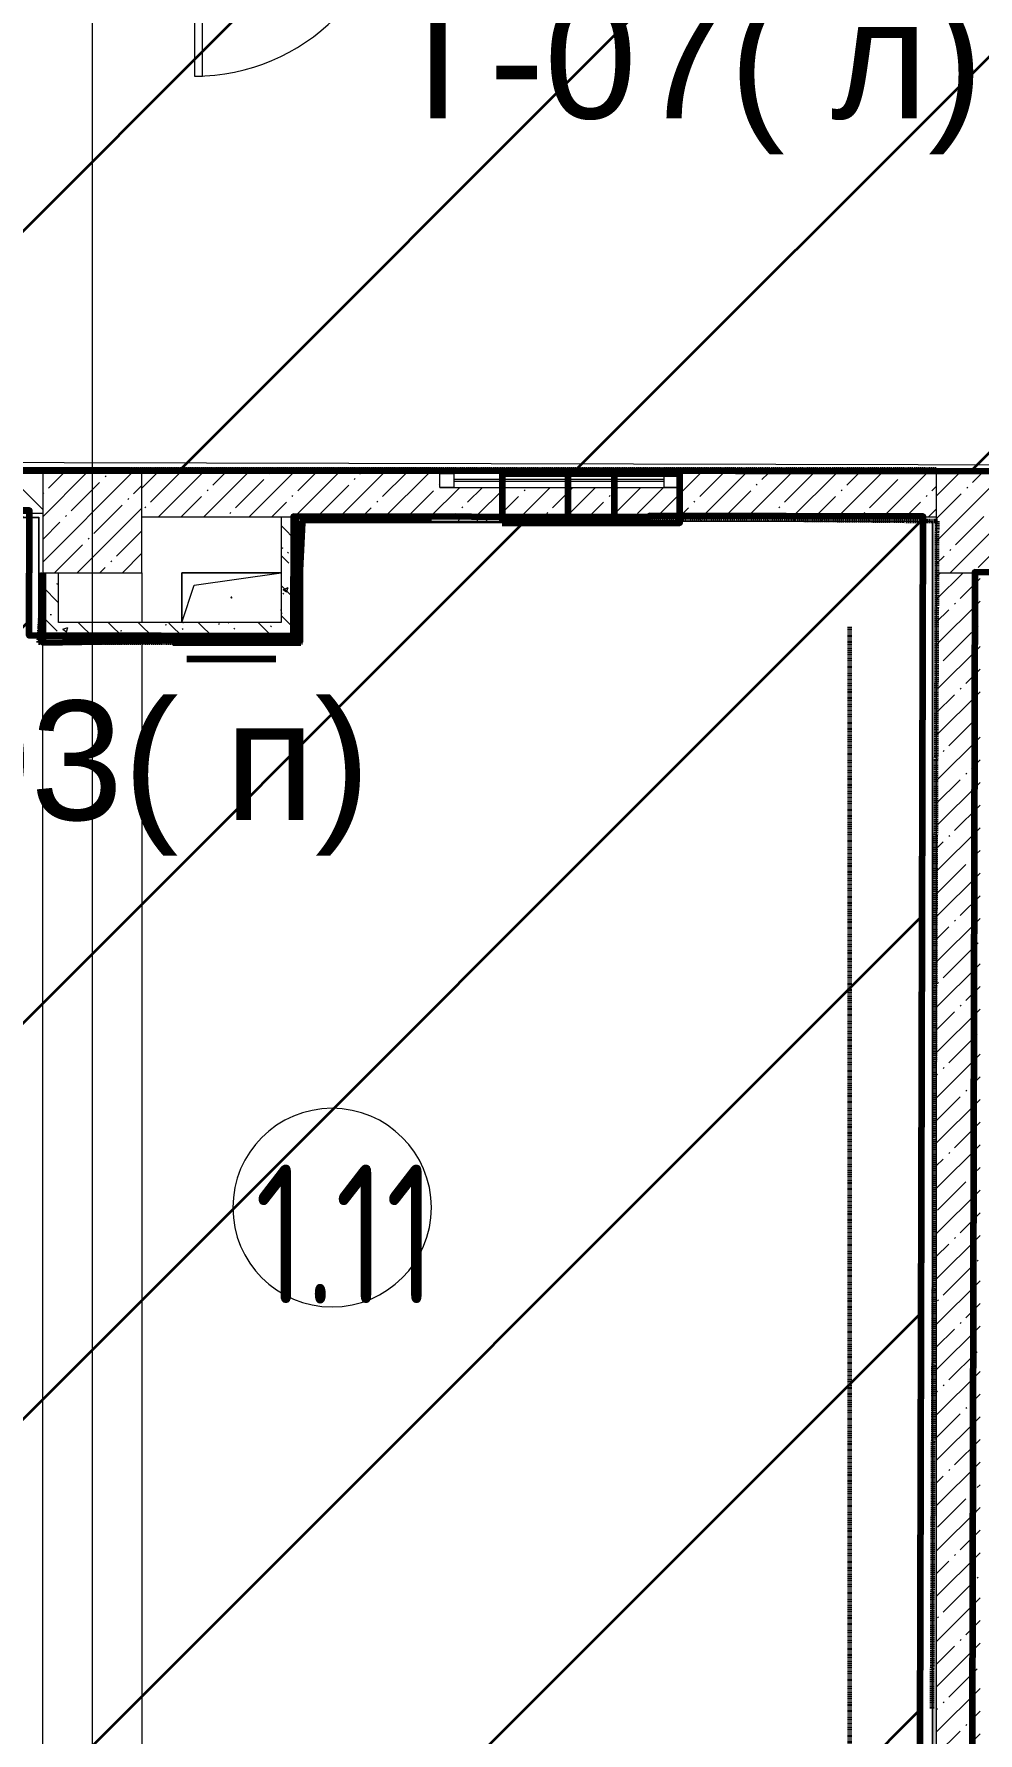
# Model space of a CAD drawing. Header units: millimetres. Extents: x -249154 to 415037, y -45458 to 354837.
# Drawn here: x 42931 to 47685, y 1423 to 9976 of the extents above; entities that cross this region are included whole.
import ezdxf

# ---------------------------------------------------------------- set-up
doc = ezdxf.new("R2010")
doc.units = ezdxf.units.MM
doc.linetypes.add('200_ШТРИХ__ш1_п0_6_', pattern=[320, 200, -120])
doc.linetypes.add('Штрих короткий', pattern=[600, 300, -300])
for name, color, linetype, lineweight in [('0) НЗ Ремонт штукатурка', 6, 'Continuous', 60), ('1) FK16 Остаток', 12, 'Continuous', 60), ('2)1 штукатурка', 4, 'Continuous', 35), ('2)3 штукатурка', 1, 'Continuous', 50), ('3)1 шпаклевка', 4, 'Continuous', 35), ('3.3) Шпаклевка баз. фин. WD5-13', 160, 'Continuous', 140), ('3.4) Шп. баз 4 в 525 поз 4838м2', 160, 'Continuous', 140), ('3.4) Шп. фин 4 в 529 поз 11227м2', 6, 'Continuous', 140), ('3.5) Ремонт финишной шпаклевки', 3, 'Continuous', 60), ('4) демонтаж НЗ №2', 1, 'Continuous', 35), ('4.1) Дм уборка мусора НЗ 2', 20, 'Continuous', 35), ('4.4) РВР ремонт Штукатурки', 160, 'зигзаг', 35), ('501 заделка отвертсии ком', 5, 'Continuous', 158), ('666 покраска FK1', 211, 'Continuous', 60), ('923 Люки', 170, 'Continuous', 120), ('A-AREA-BNDY', 7, 'Continuous', 5), ('A-AREA-IDEN', 7, 'Continuous', 9), ('A-DOOR-2', 7, 'Continuous', 5), ('A-DOOR-FRAM-2', 7, 'Continuous', 5), ('A-FLOR', 7, 'Continuous', 9), ('A-GENM', 7, 'Continuous', 9), ('A-GLAZ', 7, 'Continuous', 9), ('A-GLAZ-1', 7, 'Continuous', 5), ('A-WALL', 7, 'Continuous', 5), ('I-WALL', 7, 'Continuous', 5), ('S-COLS', 7, 'Continuous', 9), ('S-COLS-1', 7, 'Continuous', 5), ('Оси', 7, 'Continuous', 9)]:
    doc.layers.add(name, color=color, linetype=linetype, lineweight=lineweight)
for name, color, linetype, lineweight, true_color in [('A-DOOR-1', 7, 'Continuous', 5, 0xc0c0c0), ('A-DOOR-FRAM-1', 7, 'Continuous', 5, 0xc0c0c0), ('A-WALL-1', 9, 'Continuous', 5, 0x808080), ('A-WALL-FNSH-1', 9, 'Continuous', 5, 0x808080)]:
    doc.layers.add(name, color=color, linetype=linetype, lineweight=lineweight, true_color=true_color)
doc.styles.get("Standard").update_dxf_attribs({"font": 'arial.ttf'})
doc.styles.add('СПДС', font='ГОСТ тип А.ttf', dxfattribs={"width": 0.9})
doc.linetypes.add('зигзаг', pattern='A,0.00254,-5.08,[131,ltypeshp.shx,S=5.08,R=0,X=-5.08,Y=0],-10.16,[131,ltypeshp.shx,S=5.08,R=180,X=5.08,Y=0],-5.08', length=20.32254)
pattern_1 = [(45, (64.7, -136.06), (-114.04925, 114.04925), []), (45, (178.75, -136.06), (-114.04925, 114.04925), [201.612, -40.322, 6.706, -33.617])]
pattern_2 = [(135, (64.7, -136.06), (-150.8683, -150.8683), [213.36, -35.56, 7.112, -35.56]), (135, (64.7, 14.71), (-150.8683, -150.8683), []), (50, (64.7, -136.06), (255.0577, -22.3145), [26.67, -293.37]), (355, (64.7, -136.06), (-49.3404, 267.4791), [21.336, -234.696]), (100.451, (85.96, -137.92), (205.7195, 245.1636), [22.666, -249.326]), (46.184, (64.7, -64.94), (379.511, -58.86), [40.005, -440.055]), (96.636, (96.33, -69.85), (332.3634, 346.399), [33.999, -373.989]), (351.184, (64.7, -64.94), (332.367, 346.3953), [32.004, -352.044]), (21, (100.26, -82.72), (212.2602, -143.1711), [26.67, -293.37]), (326, (100.26, -82.72), (86.5224, 257.8632), [21.336, -234.696]), (71.451, (117.95, -94.65), (298.784, 114.6901), [22.666, -249.326]), (37.5, (64.7, -136.06), (4.32385, 118.3775), [6.706, -225.146, 6.706, -231.546, -235.585]), (37.5, (64.7, -136.06), (4.32385, 118.3775), [-470.103, 6.706, -228.879]), (7.5, (64.7, -136.06), (93.5476, 140.2533), [6.706, -129.134, 6.706, -219.812, -89.789]), (7.5, (64.7, -136.06), (93.5476, 140.2533), [-362.356, 6.706, -83.083]), (327.5, (-14.6, -136.06), (189.82734, -8.02019), [6.706, -82.194, 6.706, -270.662, -368.046]), (327.5, (-14.6, -136.06), (189.82734, -8.02019), [-366.268, 6.706, -361.34]), (317.5, (-50.16, -136.06), (207.38114, 35.59764), [6.706, -108.864, 6.706, -177.495, -261.366]), (317.5, (-50.16, -136.06), (207.38114, 35.59764), [-299.771, 6.706, -254.66])]
pattern_3 = [(0, (64.7, -136.06), (243.84, 60.96), [20.117, -162.763, 20.117, -162.763, -975.36]), (0, (64.7, -136.06), (243.84, 60.96), [-365.76, 20.117, -345.643, 20.117, -162.763, -426.72]), (0, (64.7, -136.06), (243.84, 60.96), [-914.4, 20.117, -101.803, 20.117, -284.683]), (120, (156.14, -105.58), (-174.71291, 180.691634), [20.117, -162.763, 20.117, -162.763, -975.36]), (120, (156.14, -105.58), (-174.71291, 180.691634), [-365.76, 20.117, -345.643, 20.117, -162.763, -426.72]), (120, (156.14, -105.58), (-174.71291, 180.691634), [-914.4, 20.117, -101.803, 20.117, -284.683]), (240, (186.62, 16.34), (-69.12709, -241.651634), [20.117, -162.763, 20.117, -162.763, -975.36]), (240, (186.62, 16.34), (-69.12709, -241.651634), [-365.76, 20.117, -345.643, 20.117, -162.763, -426.72]), (240, (186.62, 16.34), (-69.12709, -241.651634), [-914.4, 20.117, -101.803, 20.117, -284.683])]

# ---------------------------------------------------------------- blocks, each defined once
blk = doc.blocks.new('BSC_Колонна _Прямоугольная - 500х500-V1-Объем проектирования 1 этажа')
at = {"layer": 'S-COLS-1'}
h = blk.add_hatch(dxfattribs=at)
h.set_pattern_fill('FP_5', color=256, style=0, pattern_type=2)
h.set_pattern_definition([(45, (-43160, -7650), (-114.04925, 114.04925), []), (45, (-43045.95, -7650), (-114.04925, 114.04925), [201.613, -40.323, 6.706, -33.617])])
h.paths.add_polyline_path([(-158.5, -250), (250, -250), (250, 250), (-250, 250), (-250, -250)])
for p, q in [((250, 250), (-250, 250)), ((-250, 250), (-250, -250)), ((250, -250), (250, 250)), ((-250, -250), (250, -250))]:
    blk.add_line(p, q, dxfattribs=at)
blk = doc.blocks.new('BSC_Колонна _Прямоугольная - 500х500-V2-Объем проектирования 1 этажа')
at = {"layer": 'S-COLS-1'}
h = blk.add_hatch(dxfattribs=at)
h.set_pattern_fill('FP_6', color=256, style=0, pattern_type=2)
h.set_pattern_definition([(45, (-47660, -7650), (-114.04925, 114.04925), []), (45, (-47545.95, -7650), (-114.04925, 114.04925), [201.613, -40.323, 6.706, -33.617])])
h.paths.add_polyline_path([(-250, -250), (250, -250), (250, 250), (-250, 250), (-250, -237.4)])
for p, q in [((250, 250), (-250, 250)), ((-250, 250), (-250, -250)), ((250, -250), (250, 250)), ((-250, -250), (250, -250))]:
    blk.add_line(p, q, dxfattribs=at)
blk = doc.blocks.new('110_Дверь_СКБ_1Ст_Внутренняя1 - Д-11 1100x2100h_кладовые _все__ коридор _между помещениями блока столовой__ моечные _все_-32089417-Объем проектирования 1 этажа')
at = {"layer": 'A-DOOR-2'}
h = blk.add_hatch(dxfattribs=at)
h.set_pattern_fill('FP_85', color=256, style=0, pattern_type=2)
h.set_pattern_definition([(135, (1751.41, 174.685), (-14.14214, -14.14214), []), (225, (1751.41, 174.685), (14.14214, -14.14214), [])])
h.paths.add_polyline_path([(537.5, 110), (537.5, -110), (562.5, -110), (562.5, 110)])
at = {"layer": 'A-DOOR-FRAM-2'}
h = blk.add_hatch(dxfattribs=at)
h.set_pattern_fill('FP_86', color=256, style=0, pattern_type=2)
h.set_pattern_definition([(45, (-371.384, 174.685), (-14.1421, 14.1421), []), (135, (-371.384, 174.685), (-14.1421, -14.1421), [])])
h.paths.add_polyline_path([(-537.5, 110), (-537.5, -110), (-512.5, -110), (-512.5, 110)])
at = {"layer": 'A-DOOR-1'}
for p, q in [((512.5, 1110), (472.5, 1110)), ((472.5, 1110), (472.5, 110)), ((512.5, 110), (512.5, 1110)), ((472.5, 110), (512.5, 110))]:
    blk.add_line(p, q, dxfattribs=at)
blk.add_arc((512.5, 110), 1000, 90, 180, dxfattribs=at)
at = {"layer": 'A-DOOR-FRAM-1'}
for p, q in [((-497.5, 118), (-567.5, 118)), ((-567.5, 118), (-567.5, 110)), ((-567.5, 110), (-497.5, 110)), ((-512.5, 110), (-537.5, 110)), ((-537.5, 110), (-537.5, -110)), ((-487.5, 110), (-512.5, 110)), ((-512.5, 110), (-512.5, 30)), ((-512.5, -110), (-512.5, 110)), ((-497.5, 110), (-512.5, 110)), ((-512.5, 110), (-512.5, 109)), ((-512.5, 109), (-497.5, 109)), ((-497.5, 110), (-497.5, 118)), ((-497.5, 109), (-497.5, 110)), ((-487.5, 70), (-487.5, 110)), ((512.5, 110), (512.5, 70)), ((537.5, 110), (512.5, 110)), ((592.5, 118), (522.5, 118)), ((522.5, 118), (522.5, 110)), ((537.5, 110), (522.5, 110)), ((522.5, 110), (522.5, 109)), ((522.5, 110), (592.5, 110)), ((522.5, 109), (537.5, 109)), ((537.5, 30), (537.5, 110)), ((562.5, 110), (537.5, 110)), ((537.5, 110), (537.5, -110)), ((537.5, 109), (537.5, 110)), ((562.5, -110), (562.5, 110)), ((592.5, 110), (592.5, 118)), ((-512.5, 30), (-477.5, 30)), ((-497.5, 30), (-512.5, 30)), ((-512.5, 30), (-512.5, -110)), ((-497.5, -110), (-497.5, 30)), ((-477.5, 70), (-487.5, 70)), ((-477.5, 30), (-477.5, 70)), ((512.5, 70), (502.5, 70)), ((502.5, 70), (502.5, 30)), ((502.5, 30), (537.5, 30)), ((537.5, 30), (522.5, 30)), ((522.5, 30), (522.5, -110)), ((537.5, -110), (537.5, 30)), ((-497.5, -110), (-567.5, -110)), ((-567.5, -110), (-567.5, -118)), ((-567.5, -118), (-497.5, -118)), ((-537.5, -110), (-512.5, -110)), ((-512.5, -110), (-497.5, -110)), ((-497.5, -118), (-497.5, -110)), ((522.5, -110), (537.5, -110)), ((592.5, -110), (522.5, -110)), ((522.5, -110), (522.5, -118)), ((522.5, -118), (592.5, -118)), ((537.5, -110), (562.5, -110)), ((592.5, -118), (592.5, -110))]:
    blk.add_line(p, q, dxfattribs=at)
blk = doc.blocks.new('GM_Отверстие прямоугольное _в плите_ - Отверстие-V173-Объем проектирования 1 этажа')
at = {"layer": 'A-GENM'}
for p, q in [((-250, -125), (-250, 125)), ((-250, 125), (250, 125)), ((250, 125), (-250, 125)), ((-250, 125), (-250, -125)), ((-187.5, 62.5), (250, 125)), ((-250, -125), (-187.5, 62.5))]:
    blk.add_line(p, q, dxfattribs=at)
for start, end in [(360, 180), (180, 360)]:
    blk.add_arc((0, 0), 2.5, start, end, dxfattribs=at)
blk = doc.blocks.new('120_Окно_СКБ_1Ст - 120_Окно_СКБ_1Ст 400х1200 EI30-24228621-Объем проектирования 1 этажа')
at = {"layer": 'A-GLAZ'}
for p, q in [((-600, 40), (-600, 110)), ((-600, 110), (-530, 110)), ((-530, 110), (-530, 40)), ((530, 40), (530, 110)), ((530, 110), (600, 110)), ((600, 110), (600, 40)), ((-530, 40), (-600, 40)), ((600, 40), (530, 40))]:
    blk.add_line(p, q, dxfattribs=at)
at = {"layer": 'A-GLAZ-1'}
for p, q in [((600, 110), (-600, 110)), ((-600, 40), (600, 40)), ((530, 80), (-530, 80)), ((530, 70), (-530, 70))]:
    blk.add_line(p, q, dxfattribs=at)
blk = doc.blocks.new('Марка_Помещения - Номер-25198446-Объем проектирования 1 этажа')
at = {"layer": 'A-AREA-IDEN'}
for start, end in [(360, 180), (180, 360)]:
    blk.add_arc((0, 0), 2.5, start, end, dxfattribs=at)

msp = doc.modelspace()

# ---------------------------------------------------------------- hatches: boundary and pattern name
at = {"layer": '4.1) Дм уборка мусора НЗ 2'}
h = msp.add_hatch(dxfattribs=at)
h.set_pattern_fill('ANSI31', color=1, scale=444)
h.paths.add_polyline_path([(75478.4, 10093.9), (42464.7, 10093.9), (42464.7, 10073.9), (38785.8, 10093.9), (38825.7, 7783.9), (56871.1, 7763.9), (75478.4, 7763.9)])
h = msp.add_hatch(dxfattribs=at)
h.set_pattern_fill('ANSI31', color=1, scale=444)
h.paths.add_polyline_path([(47407.8, 7547.2), (46029.8, 7550.4), (46029.8, 7543.4), (44284.2, 7547.5), (44254.7, 6933.9), (42974.7, 6912.9), (42974.7, 6947.6), (42906.4, 6947.8), (42907.8, 7534.1), (39079.8, 7543), (39079.2, 7286.8), (38799.2, 7287.4), (38783.7, 709.4), (39063.7, 708.8), (39062.2, 48.8), (42890.2, 39.8), (42891, 400.8), (43713, 398.9), (43713, 364.9), (43775.7, 364.9), (43775.7, 37.7), (47390.2, 29.2)])
at = {"layer": 'I-WALL'}
h = msp.add_hatch(dxfattribs=at)
h.set_pattern_fill('FP_191', color=256, style=0, pattern_type=2)
h.set_pattern_definition(pattern_3)
h.paths.add_polyline_path([(75027.2, 7763.9), (75524.7, 7763.9), (75523.7, 7783.9), (73794.7, 7783.9), (73794.7, 7771.9), (73824.7, 7771.9), (73824.7, 7763.9), (74012.2, 7763.9)])
h.paths.add_polyline_path([(72189.1, 7763.9), (72314.7, 7763.9), (72314.7, 7771.9), (72344.7, 7771.9), (72344.7, 7783.9), (71724.7, 7783.9), (71724.7, 7771.9), (71754.7, 7771.9), (71754.7, 7763.9), (72144.7, 7763.9)])
h.paths.add_polyline_path([(70384.7, 7763.9), (70744.7, 7763.9), (70744.7, 7771.9), (70774.7, 7771.9), (70774.7, 7783.9), (69424.7, 7783.9), (69424.7, 7771.9), (69454.7, 7771.9), (69454.7, 7763.9), (70084.7, 7763.9)])
h.paths.add_polyline_path([(67899.7, 7763.9), (68294.7, 7763.9), (68294.7, 7771.9), (68324.7, 7771.9), (68324.7, 7783.9), (66924.7, 7783.9), (66924.7, 7771.9), (66954.7, 7771.9), (66954.7, 7763.9), (67823, 7763.9)])
h.paths.add_polyline_path([(60674.7, 7763.9), (65944.7, 7763.9), (65944.7, 7771.9), (65974.7, 7771.9), (65974.7, 7783.9), (60674.7, 7783.9)])
h.paths.add_polyline_path([(57507.7, 7763.9), (58174.7, 7763.9), (58174.7, 7783.9), (50774.7, 7783.9), (50774.7, 7763.9), (57244.7, 7763.9)])
h.paths.add_polyline_path([(47974.7, 7763.9), (48274.7, 7763.9), (48274.7, 7783.9), (41904.7, 7783.9), (41904.7, 7763.9), (47474.7, 7763.9)])
h.paths.add_polyline_path([(39104.7, 7763.9), (39404.7, 7763.9), (39404.7, 7783.9), (38825.7, 7783.9), (38824.7, 7763.9), (38940.1, 7763.9)])
h = msp.add_hatch(dxfattribs=at)
h.set_pattern_fill('FP_23', color=256, style=0, pattern_type=2)
h.set_pattern_definition([(135, (64.7, -136.06), (-141.4214, -141.4214), [])])
h.paths.add_polyline_path([(41904.7, 7563.9), (42974.7, 7563.9), (42974.7, 7763.9), (41904.7, 7763.9), (41904.7, 7663.9)])
h.paths.add_polyline_path([(39404.7, 7563.9), (39404.7, 7763.9), (39104.7, 7763.9), (39104.7, 7563.9), (39124.7, 7563.9)])
h = msp.add_hatch(dxfattribs=at)
h.set_pattern_fill('FP_1', color=256, style=0, pattern_type=2)
h.set_pattern_definition(pattern_1)
h.paths.add_polyline_path([(45129.3, 7543.9), (47474.7, 7543.9), (47474.7, 7763.9), (46174.7, 7763.9), (46174.7, 7693.9), (44974.7, 7693.9), (44974.7, 7763.9), (43474.7, 7763.9), (43474.7, 7543.9), (44274.7, 7543.9)])
h = msp.add_hatch(dxfattribs=at)
h.set_pattern_fill('FP_191', color=256, style=0, pattern_type=2)
h.set_pattern_definition(pattern_3)
h.paths.add_polyline_path([(42974.7, 7563.9), (41904.7, 7563.9), (41904.7, 7543.9), (42954.7, 7544.9)])
h.paths.add_polyline_path([(42954.7, 7543.9), (42974.7, 7543.9), (42974.7, 7563.9)])
h.paths.add_polyline_path([(39137.7, 7543.9), (39404.7, 7543.9), (39404.7, 7563.9), (39124.7, 7563.9), (39124.8, 7543.9)])
h = msp.add_hatch(dxfattribs=at)
h.set_pattern_fill('FP_191', color=256, style=0, pattern_type=2)
h.set_pattern_definition(pattern_3)
h.paths.add_polyline_path([(42954.7, 6913.9), (42974.7, 6913.9), (42974.7, 7543.9), (42954.7, 7543.9), (42954.7, 6933.9)])
h = msp.add_hatch(dxfattribs=at)
h.set_pattern_fill('FP_41', color=256, style=0, pattern_type=2)
h.set_pattern_definition(pattern_2)
h.paths.add_polyline_path([(44174.7, 7013.9), (44254.7, 7013.9), (44254.7, 7543.9), (44174.7, 7543.9), (44174.7, 7523.9)])
h = msp.add_hatch(dxfattribs=at)
h.set_pattern_fill('FP_191', color=256, style=0, pattern_type=2)
h.set_pattern_definition(pattern_3)
h.paths.add_polyline_path([(44274.7, 6933.9), (44274.7, 7543.9), (44254.7, 7543.9), (44254.7, 6933.9)])
h = msp.add_hatch(dxfattribs=at)
h.set_pattern_fill('FP_191', color=256, style=0, pattern_type=2)
h.set_pattern_definition(pattern_3)
h.paths.add_polyline_path([(44282.7, 7523.9), (47454.7, 7524.9), (47474.7, 7543.9), (44274.7, 7543.9), (44274.7, 7523.9)])
h.paths.add_polyline_path([(47454.7, 7523.9), (47474.7, 7523.9), (47474.7, 7543.9)])
h = msp.add_hatch(dxfattribs=at)
h.set_pattern_fill('FP_191', color=256, style=0, pattern_type=2)
h.set_pattern_definition(pattern_3)
h.paths.add_polyline_path([(47474.7, -6.1), (47474.7, 7523.9), (47454.7, 7523.9), (47456.5, 3.9)])
h = msp.add_hatch(dxfattribs=at)
h.set_pattern_fill('FP_41', color=256, style=0, pattern_type=2)
h.set_pattern_definition(pattern_2)
h.paths.add_polyline_path([(42974.7, 6933.9), (43054.7, 6933.9), (43054.7, 7263.9), (42974.7, 7263.9), (42974.7, 7013.9)])
h = msp.add_hatch(dxfattribs=at)
h.set_pattern_fill('FP_1', color=256, style=0, pattern_type=2)
h.set_pattern_definition(pattern_1)
h.paths.add_polyline_path([(47694.7, 263.9), (47694.7, 7263.9), (47474.7, 7263.9), (47474.7, 263.9)])
h = msp.add_hatch(dxfattribs=at)
h.set_pattern_fill('FP_191', color=256, style=0, pattern_type=2)
h.set_pattern_definition(pattern_3)
h.paths.add_polyline_path([(44174.7, 6913.9), (44274.7, 6913.9), (44274.7, 6933.9), (42974.7, 6933.9), (42974.7, 6913.9), (43774.7, 6913.9)])
h = msp.add_hatch(dxfattribs=at)
h.set_pattern_fill('FP_41', color=256, style=0, pattern_type=2)
h.set_pattern_definition(pattern_2)
h.paths.add_polyline_path([(43474.7, 6933.9), (44254.7, 6933.9), (44254.7, 7013.9), (43054.7, 7013.9), (43054.7, 6933.9), (43451.1, 6933.9)])

# ---------------------------------------------------------------- linework, layer by layer
at = {"layer": '0) НЗ Ремонт штукатурка', "color": 3, "linetype": '200_ШТРИХ__ш1_п0_6_', "ltscale": 0.03}
for points in [[(43224.7, 7784.9), (47474.7, 7784.9)], [(47453.7, 1546.3), (47474.7, 6320.2), (47480, 7522.9), (45349, 7543.9)]]:
    msp.add_lwpolyline(points, dxfattribs=at)
at = {"layer": '0) НЗ Ремонт штукатурка', "color": 4, "linetype": '200_ШТРИХ__ш1_п0_6_', "ltscale": 0.03}
msp.add_lwpolyline([(42974.7, 7263.9), (42953.7, 6912.9), (44282.7, 6913.9)], dxfattribs=at)
at = {"layer": '1) FK16 Остаток'}
msp.add_lwpolyline([(44254.7, 6933.9), (44254.7, 7543.9), (45054.7, 7543.9)], dxfattribs=at)
at = {"layer": '2)1 штукатурка'}
for points in [[(75477.4, 7743.3), (38824.7, 7783.9), (38784.8, 10093.9), (42463.7, 10073.9), (42463.7, 10742.9), (45994.7, 10742.9), (45994.7, 11542.9)], [(42973.7, 7263.9), (42973.7, 6912.9), (44253.7, 6933.9), (44281.7, 7515.9)]]:
    msp.add_lwpolyline(points, dxfattribs=at)
at = {"layer": '2)3 штукатурка'}
msp.add_lwpolyline([(44274.7, 6913.9), (44274.7, 7523.9), (44932.6, 7523.9)], dxfattribs=at)
at = {"layer": '3)1 шпаклевка', "flags": 128}
msp.add_lwpolyline([(41858.1, 7580.2), (41858.2, 7601.2), (39358.2, 7607.1), (39358.1, 7586.1), (39079.1, 7586.8), (39078.4, 7286.8), (38798.4, 7287.4), (38783, 709.4), (39063, 708.8), (39061.4, 48.8), (42889.4, 39.8), (42890.3, 400.8), (43712.3, 398.9), (43711.4, 37.9), (47389.4, 29.2), (47407, 7547.2), (46029, 7550.4), (46029, 7543.4), (44236, 7547.7), (44234.6, 6944.7), (42905.6, 6947.8), (42907.1, 7577.8)], close=True, dxfattribs=at)
msp.add_lwpolyline([(47948.4, 7265.9), (47668.4, 7266.6), (47653, 708.6), (47933, 708)], dxfattribs=at)
at = {"layer": '3.3) Шпаклевка баз. фин. WD5-13', "ltscale": 0.5}
msp.add_lwpolyline([(43700.3, 6829.8), (44148.3, 6829.8)], dxfattribs=at)
at = {"layer": '3.4) Шп. баз 4 в 525 поз 4838м2', "flags": 128}
for points in [[(47407.8, 7547.2), (46029.8, 7550.4), (46029.8, 7543.4), (44236.8, 7547.7), (44235.4, 6944.7), (42906.4, 6947.8), (42907.9, 7577.8), (41858.9, 7580.2), (41858.9, 7601.2)], [(48228.9, 7586.3), (48228.9, 7565.3), (47949.9, 7565.9), (47949.2, 7265.9), (47669.2, 7266.6)]]:
    msp.add_lwpolyline(points, dxfattribs=at)
at = {"layer": '3.4) Шп. баз 4 в 525 поз 4838м2'}
msp.add_lwpolyline([(42974.7, 7263.9), (42974.7, 6912.9), (44254.7, 6933.9), (44282.7, 7515.9)], dxfattribs=at)
at = {"layer": '3.4) Шп. фин 4 в 529 поз 11227м2'}
for points in [[(75478.4, 7743.3), (38825.7, 7783.9), (38785.8, 10093.9), (42464.7, 10073.9), (42464.7, 10742.9), (45995.7, 10742.9), (45995.7, 11542.9)], [(42974.7, 7263.9), (42974.7, 6912.9), (44254.7, 6933.9), (44282.7, 7515.9)]]:
    msp.add_lwpolyline(points, dxfattribs=at)
at = {"layer": '3.4) Шп. фин 4 в 529 поз 11227м2', "flags": 128}
msp.add_lwpolyline([(41858.9, 7580.2), (41858.9, 7601.2), (39358.9, 7607.1), (39358.9, 7586.1), (39079.9, 7586.8), (39079.2, 7286.8), (38799.2, 7287.4), (38783.7, 709.4), (39063.7, 708.8), (39062.2, 48.8), (42890.2, 39.8), (42891, 400.8), (43713, 398.9), (43712.2, 37.9), (47390.2, 29.2), (47407.8, 7547.2), (46029.8, 7550.4), (46029.8, 7543.4), (44236.8, 7547.7), (44235.4, 6944.7), (42906.4, 6947.8), (42907.9, 7577.8)], close=True, dxfattribs=at)
msp.add_lwpolyline([(47949.2, 7265.9), (47669.2, 7266.6), (47653.8, 708.6), (47933.8, 708)], dxfattribs=at)
at = {"layer": '3.5) Ремонт финишной шпаклевки', "linetype": 'Штрих короткий', "ltscale": 0.01}
msp.add_lwpolyline([(47038.5, 1223), (47038.5, 6990.9)], dxfattribs=at)
at = {"layer": '4) демонтаж НЗ №2'}
for points in [[(75478.4, 7743.3), (38825.7, 7783.9), (38785.8, 10093.9), (42464.7, 10073.9), (42464.7, 10742.9), (45995.7, 10742.9), (45995.7, 11542.9)], [(42974.7, 7263.9), (42974.7, 6912.9), (44254.7, 6933.9), (44282.7, 7515.9)]]:
    msp.add_lwpolyline(points, dxfattribs=at)
at = {"layer": '4) демонтаж НЗ №2', "flags": 128}
msp.add_lwpolyline([(41858.9, 7580.2), (41858.9, 7601.2), (39358.9, 7607.1), (39358.9, 7586.1), (39079.9, 7586.8), (39079.2, 7286.8), (38799.2, 7287.4), (38783.7, 709.4), (39063.7, 708.8), (39062.2, 48.8), (42890.2, 39.8), (42891, 400.8), (43713, 398.9), (43712.2, 37.9), (47390.2, 29.2), (47407.8, 7547.2), (46029.8, 7550.4), (46029.8, 7543.4), (44236.8, 7547.7), (44235.4, 6944.7), (42906.4, 6947.8), (42907.9, 7577.8)], close=True, dxfattribs=at)
msp.add_lwpolyline([(47949.2, 7265.9), (47669.2, 7266.6), (47653.8, 708.6), (47933.8, 708)], dxfattribs=at)
at = {"layer": '4.4) РВР ремонт Штукатурки', "ltscale": 0.1}
msp.add_lwpolyline([(44254.7, 6933.9), (44254.7, 7543.9), (45054.7, 7543.9)], dxfattribs=at)
at = {"layer": '501 заделка отвертсии ком', "ltscale": 0.5}
for points in [[(45288.6, 7515.9), (45854, 7515.9), (45854, 7761.8), (45288.6, 7761.8)], [(45618.6, 7515.9), (46183.9, 7515.9), (46183.9, 7761.8), (45618.6, 7761.8)]]:
    msp.add_lwpolyline(points, close=True, dxfattribs=at)
at = {"layer": '666 покраска FK1'}
msp.add_lwpolyline([(75478.4, 7743.3), (38825.7, 7783.9), (38785.8, 10093.9), (42464.7, 10073.9), (42464.7, 10742.9), (45995.7, 10742.9), (45995.7, 11542.9)], dxfattribs=at)
at = {"layer": '666 покраска FK1', "flags": 128}
msp.add_lwpolyline([(41858.9, 7580.2), (41858.9, 7601.2), (39358.9, 7607.1), (39358.9, 7586.1), (39079.9, 7586.8), (39079.2, 7286.8), (38799.2, 7287.4), (38783.7, 709.4), (39063.7, 708.8), (39062.2, 48.8), (42890.2, 39.8), (42891, 400.8), (43713, 398.9), (43712.2, 37.9), (47390.2, 29.2), (47407.8, 7547.2), (46029.8, 7550.4), (46029.8, 7543.4), (44236.8, 7547.7), (44235.4, 6944.7), (42906.4, 6947.8), (42907.9, 7577.8)], close=True, dxfattribs=at)
msp.add_lwpolyline([(47949.2, 7265.9), (47669.2, 7266.6), (47653.8, 708.6), (47933.8, 708)], dxfattribs=at)
at = {"layer": '923 Люки', "ltscale": 0.5}
msp.add_lwpolyline([(43630.8, 6912.9), (44274.7, 6912.9)], dxfattribs=at)
at = {"layer": 'A-AREA-BNDY', "flags": 128}
msp.add_lwpolyline([(48014.8, 11586.8), (45959.3, 11591.6), (45957.4, 10770.6), (42427.4, 10778.9), (42425.8, 10108.9), (38785.8, 10117.5), (38780.5, 7829.5), (65299.4, 7767.2)], dxfattribs=at)
at = {"layer": 'A-FLOR'}
for p, q in [((66834.7, 7783.9), (38825.7, 7783.9)), ((41904.7, 7543.9), (42953.7, 7543.9)), ((42954.7, 7543.9), (42954.7, 6913.9)), ((46075.7, 7523.9), (47453.7, 7523.9)), ((47454.7, 7523.9), (47454.7, 4.9)), ((43054.7, 7263.9), (43474.7, 7263.9)), ((43474.7, 7263.9), (43474.7, 7013.9)), ((42954.7, 6913.9), (44274.7, 6913.9)), ((42974.7, 364.9), (42974.7, 6913.9)), ((43474.7, 6913.9), (43474.7, 364.9))]:
    msp.add_line(p, q, dxfattribs=at)
at = {"layer": 'A-WALL'}
for p, q in [((42953.7, 7542.9), (42953.7, 7543.9)), ((47453.7, 7523.9), (47454.7, 7523.9)), ((47453.7, 7522.9), (47453.7, 7523.9))]:
    msp.add_line(p, q, dxfattribs=at)
at = {"layer": 'A-WALL-1'}
for p, q in [((42974.7, 7763.9), (41904.7, 7763.9)), ((44974.7, 7763.9), (43474.7, 7763.9)), ((47474.7, 7763.9), (46174.7, 7763.9)), ((41904.7, 7563.9), (42974.7, 7563.9)), ((42953.7, 7543.9), (42954.7, 7543.9)), ((47474.7, 7543.9), (43474.7, 7543.9)), ((44174.7, 7543.9), (44174.7, 7013.9)), ((44254.7, 6933.9), (44254.7, 7543.9)), ((42974.7, 7263.9), (42974.7, 6933.9)), ((43054.7, 7013.9), (43054.7, 7263.9)), ((47474.7, 7263.9), (47474.7, 263.9)), ((42974.7, 6933.9), (44254.7, 6933.9)), ((44174.7, 7013.9), (43054.7, 7013.9))]:
    msp.add_line(p, q, dxfattribs=at)
at = {"layer": 'A-WALL-FNSH-1'}
for p, q in [((65974.7, 7784.9), (38825.7, 7784.9)), ((41904.7, 7542.9), (42953.7, 7542.9)), ((42953.7, 7542.9), (42953.7, 6912.9)), ((46075.7, 7522.9), (47453.7, 7522.9)), ((47453.7, 7522.9), (47453.7, 4.9)), ((42953.7, 6912.9), (44282.7, 6912.9)), ((44282.7, 6912.9), (44282.7, 6913.9))]:
    msp.add_line(p, q, dxfattribs=at)
at = {"layer": 'I-WALL'}
for p, q in [((44274.7, 6913.9), (44274.7, 7523.9)), ((44274.7, 7523.9), (46075.7, 7523.9)), ((44282.7, 7515.9), (44282.7, 6913.9)), ((46075.7, 7515.9), (44282.7, 7515.9)), ((46075.7, 7522.9), (46075.7, 7515.9))]:
    msp.add_line(p, q, dxfattribs=at)
at = {"layer": 'Оси'}
msp.add_lwpolyline([(43652.8, -2042.3), (43652.8, -1322.8), (43224.7, -759.5), (43224.7, 4240.5), (43224.7, 22262), (43224.7, 27262)], dxfattribs=at)

# ---------------------------------------------------------------- block references
at = {"layer": 'A-AREA-IDEN', "xscale": 199.9999999999999, "yscale": 199.9999999999999, "zscale": 199.9999999999999}
msp.add_blockref('Марка_Помещения - Номер-25198446-Объем проектирования 1 этажа', (44432.1, 4067.6), dxfattribs=at)
at = {"layer": 'A-DOOR-1', "rotation": 180}
msp.add_blockref('110_Дверь_СКБ_1Ст_Внутренняя1 - Д-11 1100x2100h_кладовые _все__ коридор _между помещениями блока столовой__ моечные _все_-32089417-Объем проектирования 1 этажа', (44252.2, 10873.9), dxfattribs=at)
at = {"layer": 'A-GENM'}
msp.add_blockref('GM_Отверстие прямоугольное _в плите_ - Отверстие-V173-Объем проектирования 1 этажа', (43924.7, 7138.9), dxfattribs=at)
at = {"layer": 'A-GLAZ', "color": 3}
msp.add_blockref('120_Окно_СКБ_1Ст - 120_Окно_СКБ_1Ст 400х1200 EI30-24228621-Объем проектирования 1 этажа', (45574.7, 7653.9), dxfattribs=at)
at = {"layer": 'S-COLS'}
for name, p in [('BSC_Колонна _Прямоугольная - 500х500-V1-Объем проектирования 1 этажа', (43224.7, 7513.9)), ('BSC_Колонна _Прямоугольная - 500х500-V2-Объем проектирования 1 этажа', (47724.7, 7513.9))]:
    msp.add_blockref(name, p, dxfattribs=at)

# ---------------------------------------------------------------- texts
at = {"layer": '923 Люки', "char_height": 600, "attachment_point": 1}
for s, insert, width in [('T-07( л)', (44709.3, 10151.1), 3101.439), ('T-03( п)', (41656.3, 6619.5), 3064.482)]:
    msp.add_mtext(s, dxfattribs=dict(at, insert=insert, width=width))
at = {"layer": 'A-AREA-IDEN', "insert": (44043.7, 4284.7), "char_height": 700, "width": 981.265, "attachment_point": 1, "style": 'СПДС'}
msp.add_mtext('1.11', dxfattribs=at)

doc.saveas('drawing.dxf')
